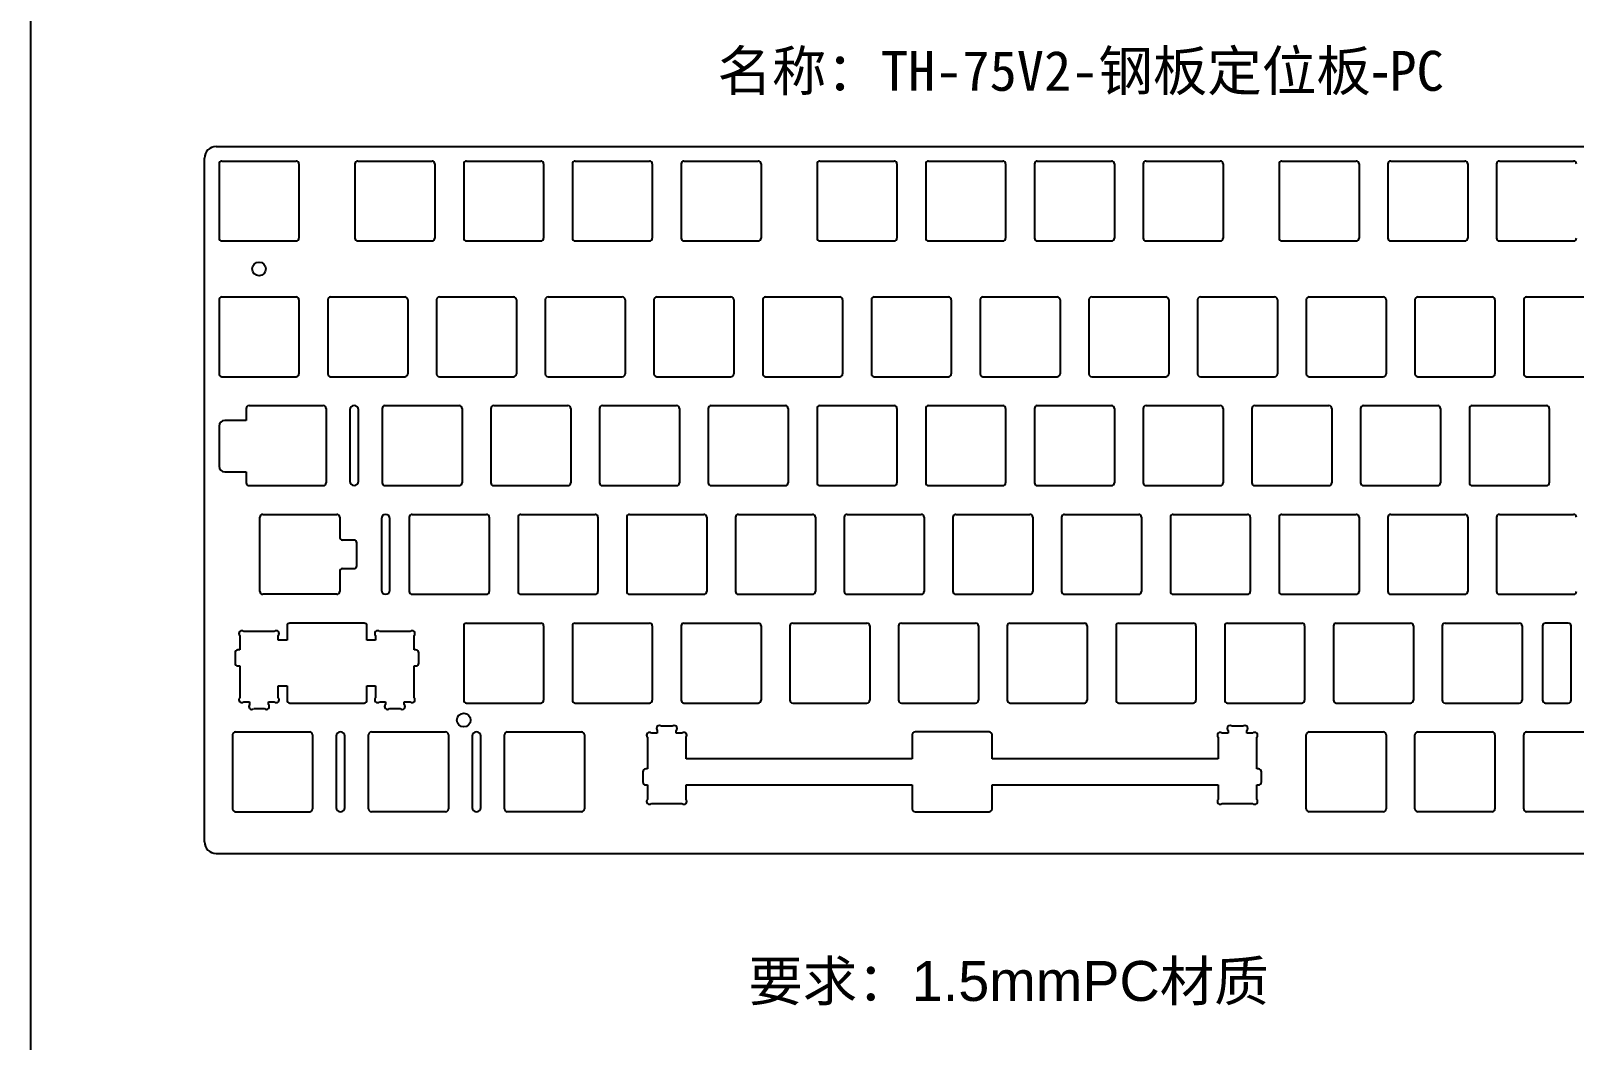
# Model space of a CAD drawing. Header units: millimetres. Extents: x 2210 to 4733, y 577 to 1929.
# Drawn here: x 3379.9 to 3650.3, y 1371.1 to 1547.9 of the extents above; entities that cross this region are included whole.
import ezdxf

# ---------------------------------------------------------------- set-up
doc = ezdxf.new("R2010")
doc.units = ezdxf.units.MM
doc.styles.get("Standard").update_dxf_attribs({"font": 'arial.ttf'})

msp = doc.modelspace()

# ---------------------------------------------------------------- linework, layer by layer
at = {"color": 7, "linetype": 'Continuous', "lineweight": 25}
for p, q in [((3410.301, 1405.796), (3410.301, 1525.621)), ((3412.301, 1527.621), (3698.326, 1527.621)), ((3412.826, 1524.596), (3412.826, 1511.596)), ((3413.326, 1525.096), (3426.326, 1525.096)), ((3426.826, 1524.596), (3426.826, 1511.596)), ((3436.639, 1524.596), (3436.639, 1511.596)), ((3437.139, 1525.096), (3450.139, 1525.096)), ((3450.639, 1524.596), (3450.639, 1511.596)), ((3455.689, 1524.596), (3455.689, 1511.596)), ((3456.189, 1525.096), (3469.189, 1525.096)), ((3469.689, 1524.596), (3469.689, 1511.596)), ((3474.739, 1524.596), (3474.739, 1511.596)), ((3475.239, 1525.096), (3488.239, 1525.096)), ((3488.739, 1524.596), (3488.739, 1511.596)), ((3493.789, 1524.596), (3493.789, 1511.596)), ((3494.289, 1525.096), (3507.289, 1525.096)), ((3507.789, 1524.596), (3507.789, 1511.596)), ((3517.601, 1524.596), (3517.601, 1511.596)), ((3518.101, 1525.096), (3531.101, 1525.096)), ((3531.601, 1524.596), (3531.601, 1511.596)), ((3536.651, 1524.596), (3536.651, 1511.596)), ((3537.151, 1525.096), (3550.151, 1525.096)), ((3550.651, 1524.596), (3550.651, 1511.596)), ((3555.701, 1524.596), (3555.701, 1511.596)), ((3556.201, 1525.096), (3569.201, 1525.096)), ((3569.701, 1524.596), (3569.701, 1511.596)), ((3574.751, 1524.596), (3574.751, 1511.596)), ((3575.251, 1525.096), (3588.251, 1525.096)), ((3588.751, 1524.596), (3588.751, 1511.596)), ((3598.564, 1524.596), (3598.564, 1511.596)), ((3599.064, 1525.096), (3612.064, 1525.096)), ((3612.564, 1524.596), (3612.564, 1511.596)), ((3617.614, 1524.596), (3617.614, 1511.596)), ((3618.114, 1525.096), (3631.114, 1525.096)), ((3631.614, 1524.596), (3631.614, 1511.596)), ((3636.664, 1524.596), (3636.664, 1511.596)), ((3637.164, 1525.096), (3650.164, 1525.096)), ((3413.326, 1511.096), (3426.326, 1511.096)), ((3437.139, 1511.096), (3450.139, 1511.096)), ((3456.189, 1511.096), (3469.189, 1511.096)), ((3475.239, 1511.096), (3488.239, 1511.096)), ((3494.289, 1511.096), (3507.289, 1511.096)), ((3518.101, 1511.096), (3531.101, 1511.096)), ((3537.151, 1511.096), (3550.151, 1511.096)), ((3556.201, 1511.096), (3569.201, 1511.096)), ((3575.251, 1511.096), (3588.251, 1511.096)), ((3599.064, 1511.096), (3612.064, 1511.096)), ((3618.114, 1511.096), (3631.114, 1511.096)), ((3637.164, 1511.096), (3650.164, 1511.096)), ((3412.826, 1500.784), (3412.826, 1487.784)), ((3413.326, 1501.284), (3426.326, 1501.284)), ((3426.826, 1500.784), (3426.826, 1487.784)), ((3431.876, 1500.784), (3431.876, 1487.784)), ((3432.376, 1501.284), (3445.376, 1501.284)), ((3445.876, 1500.784), (3445.876, 1487.784)), ((3450.926, 1500.784), (3450.926, 1487.784)), ((3451.426, 1501.284), (3464.426, 1501.284)), ((3464.926, 1500.784), (3464.926, 1487.784)), ((3469.976, 1500.784), (3469.976, 1487.784)), ((3470.476, 1501.284), (3483.476, 1501.284)), ((3483.976, 1500.784), (3483.976, 1487.784)), ((3489.026, 1500.784), (3489.026, 1487.784)), ((3489.526, 1501.284), (3502.526, 1501.284)), ((3503.026, 1500.784), (3503.026, 1487.784)), ((3508.076, 1500.784), (3508.076, 1487.784)), ((3508.576, 1501.284), (3521.576, 1501.284)), ((3522.076, 1500.784), (3522.076, 1487.784)), ((3527.126, 1500.784), (3527.126, 1487.784)), ((3527.626, 1501.284), (3540.626, 1501.284)), ((3541.126, 1500.784), (3541.126, 1487.784)), ((3546.176, 1500.784), (3546.176, 1487.784)), ((3546.676, 1501.284), (3559.676, 1501.284)), ((3560.176, 1500.784), (3560.176, 1487.784)), ((3565.226, 1500.784), (3565.226, 1487.784)), ((3565.726, 1501.284), (3578.726, 1501.284)), ((3579.226, 1500.784), (3579.226, 1487.784)), ((3584.276, 1500.784), (3584.276, 1487.784)), ((3584.776, 1501.284), (3597.776, 1501.284)), ((3598.276, 1500.784), (3598.276, 1487.784)), ((3603.326, 1500.784), (3603.326, 1487.784)), ((3603.826, 1501.284), (3616.826, 1501.284)), ((3617.326, 1500.784), (3617.326, 1487.784)), ((3622.376, 1500.784), (3622.376, 1487.784)), ((3622.876, 1501.284), (3635.876, 1501.284)), ((3636.376, 1500.784), (3636.376, 1487.784)), ((3641.426, 1500.784), (3641.426, 1487.784)), ((3641.926, 1501.284), (3654.926, 1501.284)), ((3413.326, 1487.284), (3426.326, 1487.284)), ((3432.376, 1487.284), (3445.376, 1487.284)), ((3451.426, 1487.284), (3464.426, 1487.284)), ((3470.476, 1487.284), (3483.476, 1487.284)), ((3489.526, 1487.284), (3502.526, 1487.284)), ((3508.576, 1487.284), (3521.576, 1487.284)), ((3527.626, 1487.284), (3540.626, 1487.284)), ((3546.676, 1487.284), (3559.676, 1487.284)), ((3565.726, 1487.284), (3578.726, 1487.284)), ((3584.776, 1487.284), (3597.776, 1487.284)), ((3603.826, 1487.284), (3616.826, 1487.284)), ((3622.876, 1487.284), (3635.876, 1487.284)), ((3641.926, 1487.284), (3654.926, 1487.284)), ((3418.089, 1482.234), (3431.089, 1482.234)), ((3441.901, 1482.234), (3454.901, 1482.234)), ((3460.951, 1482.234), (3473.951, 1482.234)), ((3480.001, 1482.234), (3493.001, 1482.234)), ((3499.051, 1482.234), (3512.051, 1482.234)), ((3518.101, 1482.234), (3531.101, 1482.234)), ((3537.151, 1482.234), (3550.151, 1482.234)), ((3556.201, 1482.234), (3569.201, 1482.234)), ((3575.251, 1482.234), (3588.251, 1482.234)), ((3594.301, 1482.234), (3607.301, 1482.234)), ((3613.351, 1482.234), (3626.351, 1482.234)), ((3632.401, 1482.234), (3645.401, 1482.234)), ((3417.589, 1479.634), (3413.826, 1479.634)), ((3417.589, 1481.734), (3417.589, 1479.634)), ((3431.589, 1481.734), (3431.589, 1468.734)), ((3435.745, 1481.484), (3435.745, 1468.984)), ((3437.245, 1468.984), (3437.245, 1481.484)), ((3441.401, 1481.734), (3441.401, 1468.734)), ((3455.401, 1481.734), (3455.401, 1468.734)), ((3460.451, 1481.734), (3460.451, 1468.734)), ((3474.451, 1481.734), (3474.451, 1468.734)), ((3479.501, 1481.734), (3479.501, 1468.734)), ((3493.501, 1481.734), (3493.501, 1468.734)), ((3498.551, 1481.734), (3498.551, 1468.734)), ((3512.551, 1481.734), (3512.551, 1468.734)), ((3517.601, 1481.734), (3517.601, 1468.734)), ((3531.601, 1481.734), (3531.601, 1468.734)), ((3536.651, 1481.734), (3536.651, 1468.734)), ((3550.651, 1481.734), (3550.651, 1468.734)), ((3555.701, 1481.734), (3555.701, 1468.734)), ((3569.701, 1481.734), (3569.701, 1468.734)), ((3574.751, 1481.734), (3574.751, 1468.734)), ((3588.751, 1481.734), (3588.751, 1468.734)), ((3593.801, 1481.734), (3593.801, 1468.734)), ((3607.801, 1481.734), (3607.801, 1468.734)), ((3612.851, 1481.734), (3612.851, 1468.734)), ((3626.851, 1481.734), (3626.851, 1468.734)), ((3631.901, 1481.734), (3631.901, 1468.734)), ((3645.901, 1481.734), (3645.901, 1468.734)), ((3412.826, 1478.634), (3412.826, 1471.634)), ((3413.826, 1470.634), (3417.589, 1470.634)), ((3417.589, 1470.634), (3417.589, 1468.734)), ((3418.089, 1468.234), (3431.089, 1468.234)), ((3441.901, 1468.234), (3454.901, 1468.234)), ((3460.951, 1468.234), (3473.951, 1468.234)), ((3480.001, 1468.234), (3493.001, 1468.234)), ((3499.051, 1468.234), (3512.051, 1468.234)), ((3518.101, 1468.234), (3531.101, 1468.234)), ((3537.151, 1468.234), (3550.151, 1468.234)), ((3556.201, 1468.234), (3569.201, 1468.234)), ((3575.251, 1468.234), (3588.251, 1468.234)), ((3594.301, 1468.234), (3607.301, 1468.234)), ((3613.351, 1468.234), (3626.351, 1468.234)), ((3632.401, 1468.234), (3645.401, 1468.234)), ((3420.468, 1463.184), (3433.469, 1463.184)), ((3446.664, 1463.184), (3459.664, 1463.184)), ((3465.714, 1463.184), (3478.714, 1463.184)), ((3484.764, 1463.184), (3497.764, 1463.184)), ((3503.814, 1463.184), (3516.814, 1463.184)), ((3522.864, 1463.184), (3535.864, 1463.184)), ((3541.914, 1463.184), (3554.914, 1463.184)), ((3560.964, 1463.184), (3573.964, 1463.184)), ((3580.014, 1463.184), (3593.014, 1463.184)), ((3599.064, 1463.184), (3612.064, 1463.184)), ((3618.114, 1463.184), (3631.114, 1463.184)), ((3637.164, 1463.184), (3650.164, 1463.184)), ((3419.968, 1449.685), (3419.968, 1462.684)), ((3433.969, 1462.684), (3433.969, 1459.184)), ((3441.264, 1462.434), (3441.264, 1449.934)), ((3442.764, 1449.934), (3442.764, 1462.434)), ((3446.164, 1462.684), (3446.164, 1449.684)), ((3460.164, 1462.684), (3460.164, 1449.684)), ((3465.214, 1462.684), (3465.214, 1449.684)), ((3479.214, 1462.684), (3479.214, 1449.684)), ((3484.264, 1462.684), (3484.264, 1449.684)), ((3498.264, 1462.684), (3498.264, 1449.684)), ((3503.314, 1462.684), (3503.314, 1449.684)), ((3517.314, 1462.684), (3517.314, 1449.684)), ((3522.364, 1462.684), (3522.364, 1449.684)), ((3536.364, 1462.684), (3536.364, 1449.684)), ((3541.414, 1462.684), (3541.414, 1449.684)), ((3555.414, 1462.684), (3555.414, 1449.684)), ((3560.464, 1462.684), (3560.464, 1449.684)), ((3574.464, 1462.684), (3574.464, 1449.684)), ((3579.514, 1462.684), (3579.514, 1449.684)), ((3593.514, 1462.684), (3593.514, 1449.684)), ((3598.564, 1462.684), (3598.564, 1449.684)), ((3612.564, 1462.684), (3612.564, 1449.684)), ((3617.614, 1462.684), (3617.614, 1449.684)), ((3631.614, 1462.684), (3631.614, 1449.684)), ((3636.664, 1462.684), (3636.664, 1449.684)), ((3436.469, 1458.684), (3434.469, 1458.684)), ((3436.969, 1454.184), (3436.969, 1458.184)), ((3433.969, 1453.184), (3433.969, 1449.685)), ((3434.469, 1453.684), (3436.469, 1453.684)), ((3433.469, 1449.185), (3420.468, 1449.185)), ((3446.664, 1449.184), (3459.664, 1449.184)), ((3465.714, 1449.184), (3478.714, 1449.184)), ((3484.764, 1449.184), (3497.764, 1449.184)), ((3503.814, 1449.184), (3516.814, 1449.184)), ((3522.864, 1449.184), (3535.864, 1449.184)), ((3541.914, 1449.184), (3554.914, 1449.184)), ((3560.964, 1449.184), (3573.964, 1449.184)), ((3580.014, 1449.184), (3593.014, 1449.184)), ((3599.064, 1449.184), (3612.064, 1449.184)), ((3618.114, 1449.184), (3631.114, 1449.184)), ((3637.164, 1449.184), (3650.164, 1449.184)), ((3438.232, 1444.134), (3425.232, 1444.134)), ((3456.189, 1444.134), (3469.189, 1444.134)), ((3475.239, 1444.134), (3488.239, 1444.134)), ((3494.289, 1444.134), (3507.289, 1444.134)), ((3513.339, 1444.134), (3526.339, 1444.134)), ((3532.389, 1444.134), (3545.389, 1444.134)), ((3551.439, 1444.134), (3564.439, 1444.134)), ((3570.489, 1444.134), (3583.489, 1444.134)), ((3589.539, 1444.134), (3602.539, 1444.134)), ((3608.589, 1444.134), (3621.589, 1444.134)), ((3627.639, 1444.134), (3640.639, 1444.134)), ((3649.235, 1444.134), (3645.235, 1444.134)), ((3416.458, 1442.665), (3416.457, 1442.665)), ((3416.457, 1442.665), (3416.457, 1442.665)), ((3416.457, 1441.958), (3416.457, 1439.435)), ((3422.499, 1442.665), (3417.165, 1442.665)), ((3423.207, 1442.665), (3423.207, 1442.665)), ((3423.207, 1442.665), (3423.207, 1442.665)), ((3423.207, 1441.134), (3423.207, 1441.958)), ((3424.732, 1443.634), (3424.732, 1441.134)), ((3438.732, 1441.134), (3438.732, 1443.634)), ((3440.258, 1442.665), (3440.257, 1442.665)), ((3440.257, 1442.665), (3440.257, 1442.665)), ((3440.257, 1441.958), (3440.257, 1441.134)), ((3446.299, 1442.665), (3440.965, 1442.665)), ((3447.007, 1442.665), (3447.007, 1442.665)), ((3447.007, 1442.665), (3447.007, 1442.665)), ((3447.007, 1439.435), (3447.007, 1441.958)), ((3455.689, 1443.634), (3455.689, 1430.634)), ((3469.689, 1443.634), (3469.689, 1430.634)), ((3474.739, 1443.634), (3474.739, 1430.634)), ((3488.739, 1443.634), (3488.739, 1430.634)), ((3493.789, 1443.634), (3493.789, 1430.634)), ((3507.789, 1443.634), (3507.789, 1430.634)), ((3512.839, 1443.634), (3512.839, 1430.634)), ((3526.839, 1443.634), (3526.839, 1430.634)), ((3531.889, 1443.634), (3531.889, 1430.634)), ((3545.889, 1443.634), (3545.889, 1430.634)), ((3550.939, 1443.634), (3550.939, 1430.634)), ((3564.939, 1443.634), (3564.939, 1430.634)), ((3569.989, 1443.634), (3569.989, 1430.634)), ((3583.989, 1443.634), (3583.989, 1430.634)), ((3589.039, 1443.634), (3589.039, 1430.634)), ((3603.039, 1443.634), (3603.039, 1430.634)), ((3608.089, 1443.634), (3608.089, 1430.634)), ((3622.089, 1443.634), (3622.089, 1430.634)), ((3627.139, 1443.634), (3627.139, 1430.634)), ((3641.139, 1443.634), (3641.139, 1430.634)), ((3644.735, 1443.634), (3644.735, 1430.634)), ((3649.735, 1430.634), (3649.735, 1443.634)), ((3415.632, 1438.935), (3415.632, 1437.135)), ((3416.457, 1439.435), (3416.132, 1439.435)), ((3424.732, 1441.134), (3423.207, 1441.134)), ((3440.257, 1441.134), (3438.732, 1441.134)), ((3447.332, 1439.435), (3447.007, 1439.435)), ((3447.832, 1437.135), (3447.832, 1438.935)), ((3416.132, 1436.635), (3416.457, 1436.635)), ((3416.457, 1436.635), (3416.457, 1431.072)), ((3447.007, 1431.072), (3447.007, 1436.635)), ((3447.007, 1436.635), (3447.332, 1436.635)), ((3423.207, 1431.072), (3423.207, 1433.135)), ((3423.207, 1433.135), (3424.732, 1433.135)), ((3424.732, 1433.135), (3424.732, 1430.635)), ((3438.732, 1430.635), (3438.732, 1433.135)), ((3438.732, 1433.135), (3440.257, 1433.135)), ((3440.257, 1433.135), (3440.257, 1431.072)), ((3416.457, 1430.365), (3416.457, 1430.365)), ((3416.457, 1430.365), (3416.458, 1430.365)), ((3417.165, 1430.365), (3418.183, 1430.365)), ((3418.183, 1430.365), (3418.183, 1429.872)), ((3418.183, 1429.165), (3418.183, 1429.164)), ((3418.183, 1429.164), (3418.183, 1429.164)), ((3418.89, 1429.164), (3420.775, 1429.164)), ((3421.481, 1429.164), (3421.482, 1429.164)), ((3421.482, 1429.872), (3421.482, 1430.365)), ((3421.482, 1430.365), (3422.499, 1430.365)), ((3421.482, 1429.164), (3421.482, 1429.165)), ((3423.207, 1430.365), (3423.207, 1430.365)), ((3423.207, 1430.365), (3423.207, 1430.365)), ((3425.232, 1430.135), (3438.232, 1430.135)), ((3440.257, 1430.365), (3440.257, 1430.365)), ((3440.257, 1430.365), (3440.258, 1430.365)), ((3440.965, 1430.365), (3441.981, 1430.365)), ((3441.981, 1430.365), (3441.981, 1429.87)), ((3441.981, 1429.166), (3441.981, 1429.164)), ((3441.981, 1429.164), (3441.983, 1429.164)), ((3442.69, 1429.164), (3444.575, 1429.164)), ((3445.281, 1429.164), (3445.282, 1429.164)), ((3445.282, 1429.872), (3445.282, 1430.365)), ((3445.282, 1430.365), (3446.299, 1430.365)), ((3445.282, 1429.164), (3445.282, 1429.165)), ((3447.007, 1430.365), (3447.007, 1430.365)), ((3447.007, 1430.365), (3447.007, 1430.365)), ((3456.189, 1430.134), (3469.189, 1430.134)), ((3475.239, 1430.134), (3488.239, 1430.134)), ((3494.289, 1430.134), (3507.289, 1430.134)), ((3513.339, 1430.134), (3526.339, 1430.134)), ((3532.389, 1430.134), (3545.389, 1430.134)), ((3551.439, 1430.134), (3564.439, 1430.134)), ((3570.489, 1430.134), (3583.489, 1430.134)), ((3589.539, 1430.134), (3602.539, 1430.134)), ((3608.589, 1430.134), (3621.589, 1430.134)), ((3627.639, 1430.134), (3640.639, 1430.134)), ((3645.235, 1430.134), (3649.235, 1430.134)), ((3415.707, 1425.084), (3428.707, 1425.084)), ((3439.518, 1425.084), (3452.519, 1425.084)), ((3463.332, 1425.084), (3476.332, 1425.084)), ((3489.618, 1425.347), (3489.618, 1424.854)), ((3492.212, 1426.054), (3490.326, 1426.054)), ((3492.919, 1424.854), (3492.919, 1425.347)), ((3547.769, 1425.084), (3534.768, 1425.084)), ((3589.619, 1425.347), (3589.619, 1424.854)), ((3592.212, 1426.054), (3590.326, 1426.054)), ((3592.919, 1424.854), (3592.919, 1425.347)), ((3603.826, 1425.084), (3616.825, 1425.084)), ((3622.876, 1425.084), (3635.875, 1425.084)), ((3641.926, 1425.084), (3654.925, 1425.084)), ((3415.207, 1424.584), (3415.207, 1411.584)), ((3429.207, 1424.584), (3429.207, 1411.584)), ((3433.363, 1424.334), (3433.363, 1411.835)), ((3434.863, 1411.835), (3434.863, 1424.334)), ((3439.018, 1411.585), (3439.018, 1424.584)), ((3453.019, 1424.584), (3453.019, 1411.585)), ((3457.176, 1424.334), (3457.176, 1411.835)), ((3458.676, 1411.835), (3458.676, 1424.334)), ((3462.832, 1411.585), (3462.832, 1424.584)), ((3476.832, 1424.584), (3476.832, 1411.585)), ((3487.893, 1424.147), (3487.893, 1418.584)), ((3489.618, 1424.854), (3488.601, 1424.854)), ((3493.937, 1424.854), (3492.919, 1424.854)), ((3494.644, 1420.385), (3494.644, 1424.147)), ((3534.268, 1424.584), (3534.268, 1420.385)), ((3548.269, 1420.385), (3548.269, 1424.584)), ((3587.893, 1424.147), (3587.893, 1420.385)), ((3589.619, 1424.854), (3588.6, 1424.854)), ((3593.937, 1424.854), (3592.919, 1424.854)), ((3594.644, 1418.584), (3594.644, 1424.147)), ((3603.326, 1411.585), (3603.326, 1424.584)), ((3617.325, 1424.584), (3617.325, 1411.585)), ((3622.376, 1411.585), (3622.376, 1424.584)), ((3636.375, 1424.584), (3636.375, 1411.585)), ((3641.426, 1411.585), (3641.426, 1424.584)), ((3534.268, 1420.385), (3494.644, 1420.385)), ((3587.893, 1420.385), (3548.269, 1420.385)), ((3487.069, 1418.054), (3487.069, 1416.314)), ((3487.893, 1418.584), (3487.599, 1418.584)), ((3594.939, 1418.584), (3594.644, 1418.584)), ((3595.469, 1416.314), (3595.469, 1418.054)), ((3487.599, 1415.784), (3487.893, 1415.784)), ((3487.893, 1415.784), (3487.893, 1413.261)), ((3494.644, 1413.261), (3494.644, 1415.784)), ((3494.644, 1415.784), (3534.268, 1415.784)), ((3534.268, 1415.784), (3534.268, 1411.585)), ((3548.269, 1411.585), (3548.269, 1415.784)), ((3548.269, 1415.784), (3587.893, 1415.784)), ((3587.893, 1415.784), (3587.893, 1413.261)), ((3594.644, 1413.261), (3594.644, 1415.784)), ((3594.644, 1415.784), (3594.939, 1415.784)), ((3488.601, 1412.554), (3493.937, 1412.554)), ((3588.6, 1412.554), (3593.937, 1412.554)), ((3415.707, 1411.084), (3428.707, 1411.084)), ((3452.519, 1411.085), (3439.518, 1411.085)), ((3476.332, 1411.085), (3463.332, 1411.085)), ((3534.768, 1411.085), (3547.769, 1411.085)), ((3616.825, 1411.085), (3603.826, 1411.085)), ((3635.875, 1411.085), (3622.876, 1411.085)), ((3654.925, 1411.085), (3641.926, 1411.085)), ((3412.301, 1403.796), (3722.626, 1403.796))]:
    msp.add_line(p, q, dxfattribs=at)
at = {"color": 1}
msp.add_lwpolyline([(3379.851, 1550.305), (3813.4, 1550.305), (3813.4, 1182.709), (3379.851, 1182.709)], close=True, dxfattribs=at)
at = {"color": 7, "linetype": 'Continuous', "lineweight": 25}
for centre in [(3419.826, 1506.19), (3455.711, 1427.137)]:
    msp.add_circle(centre, 1.2, dxfattribs=at)
for centre, radius, start, end in [((3412.301, 1525.621), 2, 90, 180), ((3413.326, 1524.596), 0.5, 90, 180), ((3426.326, 1524.596), 0.5, 0, 90), ((3437.139, 1524.596), 0.5, 90, 180), ((3450.139, 1524.596), 0.5, 0, 90), ((3456.189, 1524.596), 0.5, 90, 180), ((3469.189, 1524.596), 0.5, 0, 90), ((3475.239, 1524.596), 0.5, 90, 180), ((3488.239, 1524.596), 0.5, 0, 90), ((3494.289, 1524.596), 0.5, 90, 180), ((3507.289, 1524.596), 0.5, 0, 90), ((3518.101, 1524.596), 0.5, 90, 180), ((3531.101, 1524.596), 0.5, 0, 90), ((3537.151, 1524.596), 0.5, 90, 180), ((3550.151, 1524.596), 0.5, 0, 90), ((3556.201, 1524.596), 0.5, 90, 180), ((3569.201, 1524.596), 0.5, 0, 90), ((3575.251, 1524.596), 0.5, 90, 180), ((3588.251, 1524.596), 0.5, 0, 90), ((3599.064, 1524.596), 0.5, 90, 180), ((3612.064, 1524.596), 0.5, 0, 90), ((3618.114, 1524.596), 0.5, 90, 180), ((3631.114, 1524.596), 0.5, 0, 90), ((3637.164, 1524.596), 0.5, 90, 180), ((3650.164, 1524.596), 0.5, 0, 90), ((3413.326, 1511.596), 0.5, 180, 270), ((3426.326, 1511.596), 0.5, 270, 0), ((3437.139, 1511.596), 0.5, 180, 270), ((3450.139, 1511.596), 0.5, 270, 0), ((3456.189, 1511.596), 0.5, 180, 270), ((3469.189, 1511.596), 0.5, 270, 0), ((3475.239, 1511.596), 0.5, 180, 270), ((3488.239, 1511.596), 0.5, 270, 0), ((3494.289, 1511.596), 0.5, 180, 270), ((3507.289, 1511.596), 0.5, 270, 0), ((3518.101, 1511.596), 0.5, 180, 270), ((3531.101, 1511.596), 0.5, 270, 0), ((3537.151, 1511.596), 0.5, 180, 270), ((3550.151, 1511.596), 0.5, 270, 0), ((3556.201, 1511.596), 0.5, 180, 270), ((3569.201, 1511.596), 0.5, 270, 0), ((3575.251, 1511.596), 0.5, 180, 270), ((3588.251, 1511.596), 0.5, 270, 0), ((3599.064, 1511.596), 0.5, 180, 270), ((3612.064, 1511.596), 0.5, 270, 0), ((3618.114, 1511.596), 0.5, 180, 270), ((3631.114, 1511.596), 0.5, 270, 0), ((3637.164, 1511.596), 0.5, 180, 270), ((3650.164, 1511.596), 0.5, 270, 0), ((3413.326, 1500.784), 0.5, 90, 180), ((3426.326, 1500.784), 0.5, 0, 90), ((3432.376, 1500.784), 0.5, 90, 180), ((3445.376, 1500.784), 0.5, 0, 90), ((3451.426, 1500.784), 0.5, 90, 180), ((3464.426, 1500.784), 0.5, 0, 90), ((3470.476, 1500.784), 0.5, 90, 180), ((3483.476, 1500.784), 0.5, 0, 90), ((3489.526, 1500.784), 0.5, 90, 180), ((3502.526, 1500.784), 0.5, 0, 90), ((3508.576, 1500.784), 0.5, 90, 180), ((3521.576, 1500.784), 0.5, 0, 90), ((3527.626, 1500.784), 0.5, 90, 180), ((3540.626, 1500.784), 0.5, 0, 90), ((3546.676, 1500.784), 0.5, 90, 180), ((3559.676, 1500.784), 0.5, 0, 90), ((3565.726, 1500.784), 0.5, 90, 180), ((3578.726, 1500.784), 0.5, 0, 90), ((3584.776, 1500.784), 0.5, 90, 180), ((3597.776, 1500.784), 0.5, 0, 90), ((3603.826, 1500.784), 0.5, 90, 180), ((3616.826, 1500.784), 0.5, 0, 90), ((3622.876, 1500.784), 0.5, 90, 180), ((3635.876, 1500.784), 0.5, 0, 90), ((3641.926, 1500.784), 0.5, 90, 180), ((3413.326, 1487.784), 0.5, 180, 270), ((3426.326, 1487.784), 0.5, 270, 0), ((3432.376, 1487.784), 0.5, 180, 270), ((3445.376, 1487.784), 0.5, 270, 0), ((3451.426, 1487.784), 0.5, 180, 270), ((3464.426, 1487.784), 0.5, 270, 0), ((3470.476, 1487.784), 0.5, 180, 270), ((3483.476, 1487.784), 0.5, 270, 0), ((3489.526, 1487.784), 0.5, 180, 270), ((3502.526, 1487.784), 0.5, 270, 0), ((3508.576, 1487.784), 0.5, 180, 270), ((3521.576, 1487.784), 0.5, 270, 0), ((3527.626, 1487.784), 0.5, 180, 270), ((3540.626, 1487.784), 0.5, 270, 0), ((3546.676, 1487.784), 0.5, 180, 270), ((3559.676, 1487.784), 0.5, 270, 0), ((3565.726, 1487.784), 0.5, 180, 270), ((3578.726, 1487.784), 0.5, 270, 0), ((3584.776, 1487.784), 0.5, 180, 270), ((3597.776, 1487.784), 0.5, 270, 0), ((3603.826, 1487.784), 0.5, 180, 270), ((3616.826, 1487.784), 0.5, 270, 0), ((3622.876, 1487.784), 0.5, 180, 270), ((3635.876, 1487.784), 0.5, 270, 0), ((3641.926, 1487.784), 0.5, 180, 270), ((3418.089, 1481.734), 0.5, 90, 180), ((3431.089, 1481.734), 0.5, 0, 90), ((3436.495, 1481.484), 0.75, 0, 180), ((3441.901, 1481.734), 0.5, 90, 180), ((3454.901, 1481.734), 0.5, 0, 90), ((3460.951, 1481.734), 0.5, 90, 180), ((3473.951, 1481.734), 0.5, 0, 90), ((3480.001, 1481.734), 0.5, 90, 180), ((3493.001, 1481.734), 0.5, 0, 90), ((3499.051, 1481.734), 0.5, 90, 180), ((3512.051, 1481.734), 0.5, 0, 90), ((3518.101, 1481.734), 0.5, 90, 180), ((3531.101, 1481.734), 0.5, 0, 90), ((3537.151, 1481.734), 0.5, 90, 180), ((3550.151, 1481.734), 0.5, 0, 90), ((3556.201, 1481.734), 0.5, 90, 180), ((3569.201, 1481.734), 0.5, 0, 90), ((3575.251, 1481.734), 0.5, 90, 180), ((3588.251, 1481.734), 0.5, 0, 90), ((3594.301, 1481.734), 0.5, 90, 180), ((3607.301, 1481.734), 0.5, 0, 90), ((3613.351, 1481.734), 0.5, 90, 180), ((3626.351, 1481.734), 0.5, 0, 90), ((3632.401, 1481.734), 0.5, 90, 180), ((3645.401, 1481.734), 0.5, 0, 90), ((3413.826, 1478.634), 1, 90, 180), ((3413.826, 1471.634), 1, 180, 270), ((3418.089, 1468.734), 0.5, 180, 270), ((3431.089, 1468.734), 0.5, 270, 0), ((3436.495, 1468.984), 0.75, 180, 0), ((3441.901, 1468.734), 0.5, 180, 270), ((3454.901, 1468.734), 0.5, 270, 0), ((3460.951, 1468.734), 0.5, 180, 270), ((3473.951, 1468.734), 0.5, 270, 0), ((3480.001, 1468.734), 0.5, 180, 270), ((3493.001, 1468.734), 0.5, 270, 0), ((3499.051, 1468.734), 0.5, 180, 270), ((3512.051, 1468.734), 0.5, 270, 0), ((3518.101, 1468.734), 0.5, 180, 270), ((3531.101, 1468.734), 0.5, 270, 0), ((3537.151, 1468.734), 0.5, 180, 270), ((3550.151, 1468.734), 0.5, 270, 0), ((3556.201, 1468.734), 0.5, 180, 270), ((3569.201, 1468.734), 0.5, 270, 0), ((3575.251, 1468.734), 0.5, 180, 270), ((3588.251, 1468.734), 0.5, 270, 0), ((3594.301, 1468.734), 0.5, 180, 270), ((3607.301, 1468.734), 0.5, 270, 0), ((3613.351, 1468.734), 0.5, 180, 270), ((3626.351, 1468.734), 0.5, 270, 0), ((3632.401, 1468.734), 0.5, 180, 270), ((3645.401, 1468.734), 0.5, 270, 0), ((3420.468, 1462.684), 0.5, 90, 180), ((3433.469, 1462.684), 0.5, 0, 90), ((3442.014, 1462.434), 0.75, 0, 180), ((3446.664, 1462.684), 0.5, 90, 180), ((3459.664, 1462.684), 0.5, 0, 90), ((3465.714, 1462.684), 0.5, 90, 180), ((3478.714, 1462.684), 0.5, 0, 90), ((3484.764, 1462.684), 0.5, 90, 180), ((3497.764, 1462.684), 0.5, 0, 90), ((3503.814, 1462.684), 0.5, 90, 180), ((3516.814, 1462.684), 0.5, 0, 90), ((3522.864, 1462.684), 0.5, 90, 180), ((3535.864, 1462.684), 0.5, 0, 90), ((3541.914, 1462.684), 0.5, 90, 180), ((3554.914, 1462.684), 0.5, 0, 90), ((3560.964, 1462.684), 0.5, 90, 180), ((3573.964, 1462.684), 0.5, 0, 90), ((3580.014, 1462.684), 0.5, 90, 180), ((3593.014, 1462.684), 0.5, 0, 90), ((3599.064, 1462.684), 0.5, 90, 180), ((3612.064, 1462.684), 0.5, 0, 90), ((3618.114, 1462.684), 0.5, 90, 180), ((3631.114, 1462.684), 0.5, 0, 90), ((3637.164, 1462.684), 0.5, 90, 180), ((3650.164, 1462.684), 0.5, 0, 90), ((3434.469, 1459.184), 0.5, 180, 270), ((3436.469, 1458.184), 0.5, 0, 90), ((3434.469, 1453.184), 0.5, 90, 180), ((3436.469, 1454.184), 0.5, 270, 0), ((3420.468, 1449.685), 0.5, 180, 270), ((3433.469, 1449.685), 0.5, 270, 0), ((3442.014, 1449.934), 0.75, 180, 0), ((3446.664, 1449.684), 0.5, 180, 270), ((3459.664, 1449.684), 0.5, 270, 0), ((3465.714, 1449.684), 0.5, 180, 270), ((3478.714, 1449.684), 0.5, 270, 0), ((3484.764, 1449.684), 0.5, 180, 270), ((3497.764, 1449.684), 0.5, 270, 0), ((3503.814, 1449.684), 0.5, 180, 270), ((3516.814, 1449.684), 0.5, 270, 0), ((3522.864, 1449.684), 0.5, 180, 270), ((3535.864, 1449.684), 0.5, 270, 0), ((3541.914, 1449.684), 0.5, 180, 270), ((3554.914, 1449.684), 0.5, 270, 0), ((3560.964, 1449.684), 0.5, 180, 270), ((3573.964, 1449.684), 0.5, 270, 0), ((3580.014, 1449.684), 0.5, 180, 270), ((3593.014, 1449.684), 0.5, 270, 0), ((3599.064, 1449.684), 0.5, 180, 270), ((3612.064, 1449.684), 0.5, 270, 0), ((3618.114, 1449.684), 0.5, 180, 270), ((3631.114, 1449.684), 0.5, 270, 0), ((3637.164, 1449.684), 0.5, 180, 270), ((3650.164, 1449.684), 0.5, 270, 0), ((3425.232, 1443.634), 0.5, 90, 180), ((3438.232, 1443.634), 0.5, 0, 90), ((3456.189, 1443.634), 0.5, 90, 180), ((3469.189, 1443.634), 0.5, 0, 90), ((3475.239, 1443.634), 0.5, 90, 180), ((3488.239, 1443.634), 0.5, 0, 90), ((3494.289, 1443.634), 0.5, 90, 180), ((3507.289, 1443.634), 0.5, 0, 90), ((3513.339, 1443.634), 0.5, 90, 180), ((3526.339, 1443.634), 0.5, 0, 90), ((3532.389, 1443.634), 0.5, 90, 180), ((3545.389, 1443.634), 0.5, 0, 90), ((3551.439, 1443.634), 0.5, 90, 180), ((3564.439, 1443.634), 0.5, 0, 90), ((3570.489, 1443.634), 0.5, 90, 180), ((3583.489, 1443.634), 0.5, 0, 90), ((3589.539, 1443.634), 0.5, 90, 180), ((3602.539, 1443.634), 0.5, 0, 90), ((3608.589, 1443.634), 0.5, 90, 180), ((3621.589, 1443.634), 0.5, 0, 90), ((3627.639, 1443.634), 0.5, 90, 180), ((3640.639, 1443.634), 0.5, 0, 90), ((3645.235, 1443.634), 0.5, 90, 180), ((3649.235, 1443.634), 0.5, 0, 90), ((3416.811, 1442.312), 0.5, 135.04864, 224.95136), ((3416.811, 1442.312), 0.5, 45, 135), ((3422.853, 1442.312), 0.5, 45, 135), ((3422.853, 1442.312), 0.5, 315.04864, 44.95136), ((3440.611, 1442.312), 0.5, 135.04053, 224.95947), ((3440.611, 1442.312), 0.5, 45, 135), ((3446.653, 1442.312), 0.5, 45, 135), ((3446.653, 1442.312), 0.5, 315.04053, 44.95947), ((3416.132, 1438.935), 0.5, 90, 180), ((3447.332, 1438.935), 0.5, 0, 90), ((3416.132, 1437.135), 0.5, 180, 270), ((3447.332, 1437.135), 0.5, 270, 0), ((3416.811, 1430.718), 0.5, 135.04864, 224.95136), ((3422.853, 1430.718), 0.5, 315.04864, 44.95136), ((3425.232, 1430.635), 0.5, 180, 270), ((3438.232, 1430.635), 0.5, 270, 0), ((3440.611, 1430.718), 0.5, 135.04053, 224.95947), ((3446.653, 1430.718), 0.5, 315.04053, 44.95947), ((3456.189, 1430.634), 0.5, 180, 270), ((3469.189, 1430.634), 0.5, 270, 0), ((3475.239, 1430.634), 0.5, 180, 270), ((3488.239, 1430.634), 0.5, 270, 0), ((3494.289, 1430.634), 0.5, 180, 270), ((3507.289, 1430.634), 0.5, 270, 0), ((3513.339, 1430.634), 0.5, 180, 270), ((3526.339, 1430.634), 0.5, 270, 0), ((3532.389, 1430.634), 0.5, 180, 270), ((3545.389, 1430.634), 0.5, 270, 0), ((3551.439, 1430.634), 0.5, 180, 270), ((3564.439, 1430.634), 0.5, 270, 0), ((3570.489, 1430.634), 0.5, 180, 270), ((3583.489, 1430.634), 0.5, 270, 0), ((3589.539, 1430.634), 0.5, 180, 270), ((3602.539, 1430.634), 0.5, 270, 0), ((3608.589, 1430.634), 0.5, 180, 270), ((3621.589, 1430.634), 0.5, 270, 0), ((3627.639, 1430.634), 0.5, 180, 270), ((3640.639, 1430.634), 0.5, 270, 0), ((3645.235, 1430.634), 0.5, 180, 270), ((3649.235, 1430.634), 0.5, 270, 0), ((3416.811, 1430.718), 0.5, 225, 315), ((3418.536, 1429.518), 0.5, 135.00162, 224.99838), ((3418.536, 1429.518), 0.5, 225.01621, 314.98379), ((3421.128, 1429.518), 0.5, 225.01621, 314.98379), ((3421.128, 1429.518), 0.5, 315, 45), ((3422.853, 1430.718), 0.5, 225, 315), ((3440.611, 1430.718), 0.5, 225, 315), ((3442.336, 1429.518), 0.5, 135.2192, 224.7808), ((3442.336, 1429.518), 0.5, 225.01621, 314.98379), ((3444.928, 1429.518), 0.5, 225.01621, 314.98379), ((3444.928, 1429.518), 0.5, 315.0081, 44.9919), ((3446.653, 1430.718), 0.5, 225, 315), ((3415.707, 1424.584), 0.5, 90, 180), ((3428.707, 1424.584), 0.5, 0, 90), ((3434.113, 1424.334), 0.75, 0, 180), ((3439.518, 1424.584), 0.5, 90, 180), ((3452.519, 1424.584), 0.5, 0, 90), ((3457.926, 1424.334), 0.75, 0, 180), ((3463.332, 1424.584), 0.5, 90, 180), ((3476.332, 1424.584), 0.5, 0, 90), ((3489.972, 1425.701), 0.5, 45, 225), ((3492.566, 1425.701), 0.5, 315, 135), ((3534.768, 1424.584), 0.5, 90, 180), ((3547.769, 1424.584), 0.5, 0, 90), ((3589.972, 1425.701), 0.5, 45, 225), ((3592.566, 1425.701), 0.5, 315, 135), ((3603.826, 1424.584), 0.5, 90, 180), ((3616.825, 1424.584), 0.5, 0, 90), ((3622.876, 1424.584), 0.5, 90, 180), ((3635.875, 1424.584), 0.5, 0, 90), ((3641.926, 1424.584), 0.5, 90, 180), ((3488.247, 1424.5), 0.5, 45, 225), ((3494.291, 1424.5), 0.5, 315, 135), ((3588.247, 1424.5), 0.5, 45, 225), ((3594.291, 1424.5), 0.5, 315, 135), ((3487.599, 1418.054), 0.53, 90, 180), ((3594.939, 1418.054), 0.53, 0, 90), ((3487.599, 1416.314), 0.53, 180, 270), ((3594.939, 1416.314), 0.53, 270, 0), ((3415.707, 1411.584), 0.5, 180, 270), ((3428.707, 1411.584), 0.5, 270, 0), ((3434.113, 1411.835), 0.75, 180, 0), ((3439.518, 1411.585), 0.5, 180, 270), ((3452.519, 1411.585), 0.5, 270, 0), ((3457.926, 1411.835), 0.75, 180, 0), ((3463.332, 1411.585), 0.5, 180, 270), ((3476.332, 1411.585), 0.5, 270, 0), ((3488.247, 1412.907), 0.5, 135, 315), ((3494.291, 1412.907), 0.5, 225, 45), ((3534.768, 1411.585), 0.5, 179.99943, 270), ((3547.769, 1411.585), 0.5, 270, 0.00057), ((3588.247, 1412.907), 0.5, 135, 315), ((3594.291, 1412.907), 0.5, 225, 45), ((3603.826, 1411.585), 0.5, 180, 270), ((3616.825, 1411.585), 0.5, 270, 0), ((3622.876, 1411.585), 0.5, 180, 270), ((3635.875, 1411.585), 0.5, 270, 0), ((3641.926, 1411.585), 0.5, 180, 270), ((3412.301, 1405.796), 2, 180, 270)]:
    msp.add_arc(centre, radius, start, end, dxfattribs=at)

# ---------------------------------------------------------------- texts
at = {"insert": (3500.151, 1544.397), "char_height": 7, "attachment_point": 1}
msp.add_mtext_dynamic_manual_height_columns('{\\fSimSun|b0|i0|c134|p2;名称：TH-75V2-钢板定位板}-{\\fSimSun|b0|i0|c134|p2;PC}', width=184.78946, gutter_width=12.5, heights=[0], dxfattribs=at)
at = {"color": 1, "insert": (3505.547, 1384.942), "char_height": 7, "attachment_point": 1}
msp.add_mtext_dynamic_manual_height_columns('{\\fSimSun|b0|i0|c134|p2;要求：}1.5mmPC{\\fSimSun|b0|i0|c134|p2;材质}', width=125.78408, gutter_width=12.5, heights=[0], dxfattribs=at)

doc.saveas('drawing.dxf')
